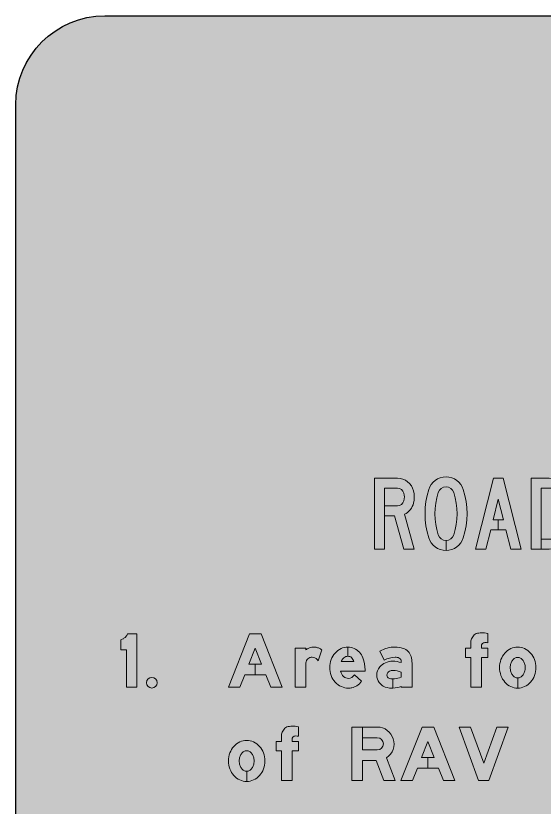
# Model space of a CAD drawing. Header units: millimetres. Extents: x 4906 to 5011, y 3241 to 3334.
# Drawn here: x 4905.85 to 4935.54, y 3289.85 to 3334.35 of the extents above; entities that cross this region are included whole.
import ezdxf

# ---------------------------------------------------------------- set-up
doc = ezdxf.new("R2010")
doc.units = ezdxf.units.MM
doc.layers.add('DIM', color=1, linetype='Continuous')
doc.layers.add('L18', color=4, linetype='Continuous')
doc.layers.add('GSCOLORFILL', color=7, linetype='Continuous', lineweight=0)

# ---------------------------------------------------------------- blocks, each defined once
blk = doc.blocks.new('*U322')
at = {"layer": 'GSCOLORFILL', "true_color": 0xf5f5f5, "transparency": 33554687}
blk.add_hatch(color=7, dxfattribs=at).paths.add_polyline_path([(-950.00000000001, -874.9999999999995), (950.0000000000091, -874.9999999999995, 0.414213562373095), (1050.000000000009, -774.9999999999995), (1050.000000000009, 775, 0.414213562373095), (950.0000000000091, 875), (-950.00000000001, 875, 0.414213562373095), (-1050.00000000001, 775), (-1050.00000000001, -775, 0.414213562373095)])
at = {"layer": 'GSCOLORFILL', "color": 7, "linetype": 'Continuous', "true_color": 0xf5f5f5, "transparency": 33554687}
for points in [[(-950.00000000001, -874.9999999999995), (950.0000000000091, -874.9999999999995, 0.414213562373095), (1050.000000000009, -774.9999999999995), (1050.000000000009, 775, 0.414213562373095), (950.0000000000091, 875), (-950.00000000001, 875, 0.414213562373095), (-1050.00000000001, 775), (-1050.00000000001, -775, 0.414213562373095), (-950.0000000000105, -875)], [(-950.00000000001, -874.9999999999995), (950.0000000000091, -874.9999999999995, 0.414213562373095), (1050.000000000009, -774.9999999999995), (1050.000000000009, 775, 0.414213562373095), (950.0000000000091, 875), (-950.00000000001, 875, 0.414213562373095), (-1050.00000000001, 775), (-1050.00000000001, -774.9999999999995, 0.414213562373095), (-950.0000000000105, -874.9999999999995)]]:
    blk.add_lwpolyline(points, format="xyb", close=True, dxfattribs=at).dxf.unprotected_set("ltscale", 0)
blk = doc.blocks.new('*U297')
at = {"layer": 'GSCOLORFILL', "linetype": 'Continuous'}
blk.add_hatch(color=0, dxfattribs=at).paths.add_polyline_path([(64.26932219902316, 172, -0.3448814639906139), (82.71400707028076, 157.5600000000001, -0.1217796334961338), (82.71400707028087, 136.4400000000002, -0.344881463990617), (64.26932219902321, 122), (28.00999999999999, 122), (28.00999999999999, 94.00000000000001), (56.12346429523939, 94.00000000000004), (82.88719244480211, 0), (112, 0), (84, 98.34205404014348, 0.2276138286676566), (109.8956479331868, 129.72, 0.1217796334961337), (109.8956479331869, 164.2799999999998, 0.3448814639906159), (64.26932219902322, 200), (0, 200), (0, 0), (28, 0), (28, 172)])
at = {"layer": 'GSCOLORFILL', "color": 0}
blk.add_lwpolyline([(64.26932219902318, 122, 0.3448814639906154), (82.71400707028084, 136.44, 0.1217796334961341), (82.71400707028079, 157.56, 0.3448814639906151), (64.26932219902318, 172), (28, 172), (28, 0), (0, 0), (0, 200), (64.26932219902318, 200, -0.3448814639906151), (109.8956479331868, 164.28, -0.1217796334961341), (109.8956479331868, 129.7200000000001, -0.2276138286676568), (84, 98.3420540401435), (112, 0), (82.88719244480211, 0), (56.12346429523939, 94.00000000000003), (28.00999999999999, 94.00000000000003), (28.00999999999999, 122)], format="xyb", close=True, dxfattribs=at)
blk = doc.blocks.new('*U298')
at = {"layer": 'GSCOLORFILL', "linetype": 'Continuous'}
blk.add_hatch(color=0, dxfattribs=at).paths.add_polyline_path([(80.95612091126682, 40.64954348018809, -0.3280427996261505), (59.00999999999999, 24.50000217391326), (59.00999999999999, -3.499999019607742, 0.3281088988311429), (107.6853115858524, 32.30985728215592, 0.1523809523809524), (107.6853115858523, 167.6901427178443, 0.7355371900826445), (10.31468841414767, 167.6901427178442, 0.1523809523809523), (10.3146884141477, 32.30985728215595, 0.3281631965406048), (59, -3.499999999999915), (59, 24.50000000000011, -0.3281631965406051), (37.04387908873329, 40.64954348018806, -0.1523809523809523), (37.04387908873332, 159.3504565198122, -0.7355371900826468), (80.95612091126682, 159.3504565198122, -0.1523809523809523)])
at = {"layer": 'GSCOLORFILL', "color": 0}
blk.add_lwpolyline([(59, 24.50000000000011, -0.3281631965406057), (37.04387908873326, 40.64954348018809, -0.1523809523809521), (37.04387908873332, 159.3504565198121, -0.7355371900826451), (80.9561209112668, 159.3504565198121, -0.1523809523809523), (80.9561209112668, 40.64954348018802, -0.3280427996261496), (59.00999999999999, 24.50000217391326), (59.00999999999999, -3.499999019607742, 0.3281088988311427), (107.6853115858523, 32.30985728215595, 0.1523809523809523), (107.6853115858523, 167.6901427178442, 0.7355371900826451), (10.31468841414767, 167.6901427178442, 0.1523809523809521), (10.31468841414767, 32.30985728215602, 0.3281631965406052), (59, -3.499999999999908)], format="xyb", close=True, dxfattribs=at)
blk = doc.blocks.new('*U299')
at = {"layer": 'GSCOLORFILL', "linetype": 'Continuous'}
blk.add_hatch(color=0, dxfattribs=at).paths.add_polyline_path([(78, 200), (49.99999999999999, 200), (-1.4210854715202e-14, 0), (28.86173937932359, 0), (42.61173937932363, 54.99999999999999), (64, 54.99999999999999), (64, 83), (49.61173937932364, 83), (64, 140.5530424827055), (78.38826062067636, 83), (64.00999999999999, 83), (64.00999999999999, 55), (85.38826062067636, 55), (99.13826062067636, -1.4210854715202e-14), (128, -1.4210854715202e-14)])
at = {"layer": 'GSCOLORFILL', "color": 0}
blk.add_lwpolyline([(64, 83), (49.61173937932364, 83), (64, 140.5530424827055), (78.38826062067636, 83), (64.00999999999999, 83), (64.00999999999999, 55), (85.38826062067636, 55), (99.13826062067636, 0), (128, 0), (78, 200), (50, 200), (0, 0), (28.86173937932358, 0), (42.61173937932364, 55), (64, 55)], close=True, dxfattribs=at)
blk = doc.blocks.new('*U300')
at = {"layer": 'GSCOLORFILL', "linetype": 'Continuous'}
blk.add_hatch(color=0, dxfattribs=at).paths.add_polyline_path([(78.21476728595059, 150.3505154639175, -0.1148991755247307), (78.21476728595066, 49.64948453608244, -0.3486821690625639), (50.94443627691192, 28), (28.00999999999999, 28.00000000000003), (28.01, 0), (50.9444362769119, 0, 0.3486821690625636), (105.4850982949895, 43.29896907216494, 0.1148991755247306), (105.4850982949895, 156.701030927835, 0.3486821690625638), (50.94443627691184, 200), (0, 200), (0, 0), (27.99999999999999, 0), (28.00000000000001, 172), (50.94443627691184, 172, -0.3486821690625631)])
at = {"layer": 'GSCOLORFILL', "color": 0}
blk.add_lwpolyline([(28.00999999999999, 28), (28.00999999999999, 0), (50.94443627691186, 0, 0.3486821690625636), (105.4850982949895, 43.29896907216487, 0.1148991755247307), (105.4850982949895, 156.7010309278351, 0.3486821690625634), (50.94443627691186, 200), (0, 200), (0, 0), (28, 0), (28, 172), (50.94443627691186, 172, -0.3486821690625634), (78.21476728595064, 150.3505154639175, -0.1148991755247307), (78.21476728595064, 49.64948453608236, -0.3486821690625636), (50.94443627691186, 28)], format="xyb", close=True, dxfattribs=at)
blk = doc.blocks.new('*U296')
at = {"layer": 'DIM', "color": 28, "true_color": 0x0a0a0a, "xscale": 0.4, "yscale": 0.4, "zscale": 0.4}
for name, p in [('*U298', (56.80000000000018, 0)), ('*U297', (0, 0)), ('*U299', (113.5999999999995, 0)), ('*U300', (175.9999999999991, 0))]:
    blk.add_blockref(name, p, dxfattribs=at)
blk = doc.blocks.new('*U295')
at = {"layer": 'DIM'}
blk.add_blockref('*U296', (0, 0), dxfattribs=at)
blk = doc.blocks.new('*U3')
at = {"layer": 'GSCOLORFILL', "linetype": 'Continuous'}
h = blk.add_hatch(color=0, dxfattribs=at)
edge = h.paths.add_edge_path()
edge.add_arc((-8.19903851113338, 212.5234570744239), 35.75004401341256, 299.6709396850626, 316.08345824291126, ccw=False)
edge.add_arc((-8.19903851113321, 212.5234570744241), 35.75004401341266, 283.25842112721386, 299.6709396850622, ccw=False)
edge.add_line((0, 177.7263104320068), (0, 139.6040340560183))
edge.add_line((0, 139.6040340560183), (20.57142857142856, 139.6040340560183))
edge.add_line((20.57142857142856, 139.6040340560183), (20.57142857142855, 0))
edge.add_line((20.57142857142856, 0), (60, 1.550148898132875e-14))
edge.add_line((60, 1.550148898132875e-14), (60, 200))
edge.add_line((60, 200), (25.28571428571423, 200))
edge.add_arc((-8.199038511132528, 212.5234570744232), 35.75004401341143, 327.78871098723846, 339.4939637315657, ccw=False)
edge.add_arc((-8.199038511132812, 212.5234570744234), 35.75004401341184, 316.0834582429112, 327.78871098723846, ccw=False)
at = {"layer": 'GSCOLORFILL', "color": 0, "linetype": 'Continuous'}
blk.add_lwpolyline([(17.55353754404979, 187.7268751833055, -0.07173579467992147), (9.497878077672624, 181.4608623629421, -0.0717357946799199), (0, 177.7263104320068), (0, 139.6040340560183), (20.57142857142856, 139.6040340560183), (20.57142857142856, 0), (60, 1.550148898132875e-14), (60, 200), (25.28571428571422, 200, -0.0511182556596199), (22.0486503356604, 193.4671466658353, -0.0511182556596199)], format="xyb", close=True, dxfattribs=at)
blk = doc.blocks.new('*U4')
at = {"layer": 'GSCOLORFILL', "linetype": 'Continuous'}
blk.add_hatch(color=0, dxfattribs=at).paths.add_polyline_path([(40, 16.5, 1), (0, 16.5, 1)])
at = {"layer": 'GSCOLORFILL', "color": 0}
blk.add_circle((20, 16.5), 20, dxfattribs=at)
blk = doc.blocks.new('*U2')
at = {"color": 28, "true_color": 0x0a0a0a, "xscale": 0.3, "yscale": 0.3, "zscale": 0.3}
for name, p in [('*U3', (0, 0)), ('*U4', (28.8, 0))]:
    blk.add_blockref(name, p, dxfattribs=at)
blk = doc.blocks.new('*U6')
at = {"layer": 'GSCOLORFILL', "linetype": 'Continuous'}
blk.add_hatch(color=0, dxfattribs=at).paths.add_polyline_path([(124.7814786625384, 86), (101.0099999999999, 85.99999999999999), (101.01, 46), (140.6772084284669, 46), (158.9572976592846, -1.4210854715202e-14), (202, 0), (122.5213511703577, 200), (79.47864882964234, 200.0000000000001), (-2.842170943040401e-14, -1.4210854715202e-14), (43.04270234071534, 1.4210854715202e-14), (61.32279157153306, 46), (101.0000000000001, 46), (101, 86), (77.21852133746154, 86), (101, 145.8436913881428)])
at = {"layer": 'GSCOLORFILL', "color": 0}
blk.add_lwpolyline([(101, 86), (101.0000000000001, 46), (61.32279157153306, 46), (43.04270234071532, 0), (0, 0), (79.47864882964234, 200.0000000000001), (122.5213511703577, 200), (202, 0), (158.9572976592846, 0), (140.6772084284669, 46), (101.01, 46), (101.0099999999999, 85.99999999999999), (124.7814786625384, 86), (101, 145.8436913881428), (77.21852133746154, 86)], close=True, dxfattribs=at)
blk = doc.blocks.new('*U7')
at = {"layer": 'GSCOLORFILL', "linetype": 'Continuous'}
h = blk.add_hatch(color=0, dxfattribs=at)
edge = h.paths.add_edge_path()
edge.add_arc((62.34939213927608, 79.6854098176108), 32.00000000000017, 79.18246767352575, 93.8556250591469)
edge.add_arc((61.63370283579749, 90.30471540881575), 21.35660475137249, 93.85562505914676, 106.8366272197322)
edge.add_arc((61.24077079005933, 91.6031686651475), 19.99999999999997, 106.8366272197323, 158.1191728451246)
edge.add_arc((71.65289149145738, 87.4215696900377), 31.2204290242896, 158.1191728451244, 173.0836916735146)
edge.add_arc((124.7709534774721, 80.62591342850244), 84.77100697890104, 172.847292452201, 179.93562804887)
edge.add_line((40, 80.72115384615384), (40, 0))
edge.add_line((40, 0), (0, 0))
edge.add_line((0, 0), (0, 146))
edge.add_line((0, 146), (40, 146))
edge.add_line((40, 146), (40, 139.4741517586929))
edge.add_arc((80.20100428125309, 86.17638380713848), 66.75906540567411, 115.41999205079091, 127.02622125869931, ccw=False)
edge.add_arc((64.42216422748476, 119.3766412768664), 29.99999999999999, 103.83237165386458, 115.4199920507906, ccw=False)
edge.add_arc((69.56115049428412, 98.50534936501198), 51.49465063498803, 79.69148826116168, 103.83237165386458, ccw=False)
edge.add_arc((70.72335768463735, 104.8951663668707), 44.99999999999991, 64.9550848169091, 79.69148826116168, ccw=False)
edge.add_arc((66.12650663724236, 95.0573295974977), 55.8588246073303, 52.669442036432486, 64.95508481690922, ccw=False)
edge.add_line((100, 139.4734835723265), (86.44384074260017, 98.8029509025588))
edge.add_arc((63.19046988328277, 84.08717555524916), 27.51859917207702, 32.32746235299488, 79.18246767352575)
at = {"layer": 'GSCOLORFILL', "color": 0}
blk.add_lwpolyline([(68.35521238202534, 111.1167655505695, 0.06411134923532956), (60.19762973862049, 111.6129828317178, 0.05670095452127784), (55.44789640508208, 110.7458593422669, 0.2275732212208249), (42.68155049846757, 99.0567142756719, 0.06538798349459168), (40.6596501983656, 91.1811152222656, 0.03093856440725937), (40, 80.72115384615384), (40, 0), (0, 0), (0, 146), (40, 146), (40, 139.4741517586929, -0.05068506447739766), (51.54465506371872, 146.4722084002377, -0.05060365996564109), (57.24970115181003, 148.5066219398892, -0.1057257860161052), (78.77603464991518, 149.1687972739115, -0.06438845141651094), (89.77314480369034, 145.6640958440934, -0.05365763651898708), (100, 139.4734835723265), (86.44384074260017, 98.8029509025588, 0.2073403558268148)], format="xyb", close=True, dxfattribs=at)
blk = doc.blocks.new('*U8')
at = {"layer": 'GSCOLORFILL', "linetype": 'Continuous'}
h = blk.add_hatch(color=0, dxfattribs=at)
edge = h.paths.add_edge_path()
edge.add_arc((69.51094197863642, 58.93000642673971), 62.9300064267397, 245.3524198280531, 269.9999999999999, ccw=False)
edge.add_arc((72.63933568098416, 65.74804630435064), 70.43150727187609, 222.073813879283, 245.3524198280533, ccw=False)
edge.add_arc((77.51231266798086, 70.14707514339402), 76.99636518675396, 200.5021246928769, 222.0738138792829, ccw=False)
edge.add_arc((85.14194428798147, 73.00000000000018), 85.14194428798149, 180.0000037301732, 200.5021246928769, ccw=False)
edge.add_arc((87.76867725509986, 72.99998880735697), 87.76867725509987, 160.0694722126277, 179.9999963119301, ccw=False)
edge.add_arc((77.81888288118054, 76.60776129168887), 77.18499026133541, 138.8014776948188, 160.0694722126275, ccw=False)
edge.add_arc((71.47230434682477, 82.1634816811312), 68.75023548491123, 115.32243421330139, 138.8014776948188, ccw=False)
edge.add_arc((67.40488682021514, 90.7594570579587), 59.24052055675507, 90.00000000000011, 115.3224342133012, ccw=False)
edge.add_line((67.4048868202151, 149.9999776147138), (67.40488682021504, 115.5))
edge.add_arc((67.40488682021505, 92.3147617089057), 23.18523829109428, 90.00000000000004, 129.2085956193348)
edge.add_arc((73.06702104089976, 86.30983722453084), 31.42300914462551, 130.2868481129732, 163.077719365007)
edge.add_line((43.00461354202127, 95.45626598523268), (90.38549341939148, 95.45626598523268))
edge.add_arc((52.74761479171672, 83.17935105482259), 39.58955099265591, 18.06555415785629, 43.33061273274367)
edge.add_arc((70.63420727500568, 100.0528755045983), 14.99999999999996, 43.3306127327434, 74.23414554342109)
edge.add_arc((67.40488682021513, 88.6146850335641), 26.88531496643589, 74.23414554342149, 89.97868881919163)
edge.add_line((67.41488682021509, 115.4999981402486), (67.41488682021509, 149.9999767706969))
edge.add_arc((67.40488682021511, 90.75945705795863), 59.24052055675513, 66.24132462757171, 89.99032827881211, ccw=False)
edge.add_arc((65.90311263088859, 88.40713072376718), 61.99999999999999, 19.990107920803098, 65.8469214734098, ccw=False)
edge.add_arc((2.000000000000043, 65.16079346208295), 130, 0, 19.990107920803098, ccw=False)
edge.add_line((132, 65.16079346208295), (132, 59.45626598523268))
edge.add_line((132, 59.45626598523268), (40.72380685113512, 59.45626598523268))
edge.add_arc((79.1502063285293, 67.93769328603152), 39.35127425960962, 192.446693405701, 226.289291064396)
edge.add_arc((69.85773911993658, 58.38709549362954), 26.02674593399157, 226.5475580031422, 269.2365315043568)
edge.add_arc((67.56222244513611, 60.99956596297852), 28.70313368140413, 273.8929323668316, 328.2837947233499)
edge.add_line((91.97890056262634, 45.90997641125676), (119.3616618950978, 21.66751851973623))
edge.add_arc((60.72839463861946, 67.6041252104245), 74.48511168968331, 302.59103158947534, 321.9228496470552, ccw=False)
edge.add_arc((71.2238339754233, 51.18720312719249), 54.99999999999982, 282.4742802128862, 302.59103158947516, ccw=False)
edge.add_arc((69.51094197863644, 58.93000642673961), 62.9300064267396, 269.9999999999999, 282.47428021288624, ccw=False)
at = {"layer": 'GSCOLORFILL', "color": 0}
blk.add_lwpolyline([(69.51094197863631, -3.999999999999993, -0.1079619072312502), (43.2668823086612, 1.733546388479652, -0.1019228298705658), (20.35928353887792, 18.55277784863587, -0.09440319960942407), (5.392958702656699, 43.17970531249913, -0.08969677617579692), (1.70530256582424e-13, 72.99999445693578, -0.08718320545468168), (5.256761353426839, 102.9186191460794, -0.09306643867387995), (19.74243426452929, 127.4472030443272, -0.1028065678962481), (42.06701566231183, 144.3078609652724, -0.1109417910759313), (67.4048868202151, 149.9999776147138), (67.40488682021504, 115.5, 0.1727686174700961), (52.74844151225409, 110.2798357568904, 0.1440615427713923), (43.00461354202127, 95.45626598523268), (90.38549341939148, 95.45626598523268, 0.1106883683500328), (81.54530066298446, 110.3459819880077, 0.1356653380362669), (74.70980871751306, 114.4885768343512, 0.06880680822069957), (67.41488682021509, 115.4999981402486), (67.41488682021509, 149.9999767706969, -0.1039970857664943), (91.27202029761679, 144.9793723604305, -0.2028017523414576), (124.1677153237576, 109.6023205800086, -0.0874451709761443), (132, 65.16079346208295), (132, 59.45626598523268), (40.72380685113512, 59.45626598523268, 0.1487489359934952), (51.95778614312979, 39.49309678132271, 0.1884502669332367), (69.51094197863688, 32.36266013653999, 0.241883257341195), (91.97890056262634, 45.90997641125676), (119.3616618950978, 21.66751851973623, -0.08455159468045045), (100.8489740678881, 4.847683551545018, -0.08800200969828328), (83.10390755337193, -2.514415580091438, -0.05448312901681575)], format="xyb", close=True, dxfattribs=at)
blk = doc.blocks.new('*U9')
at = {"layer": 'GSCOLORFILL', "linetype": 'Continuous'}
blk.add_hatch(color=0, dxfattribs=at).paths.add_polyline_path([(91.99999999999989, 95.44033577145203), (91.99999999999989, 91.75569963669679, 0.08100507043754805), (59.91953844420409, 96.98738914505502, 0.1014742160753828), (32.92684469106193, 91.45226904517564, 0.1197283995981818), (11.16861765178227, 75.33308504889472, 0.1754854121989099), (0, 44.49098118164371, 0.162185951185596), (9.198205530711505, 16.87991725761773, 0.09962377950152626), (24.24940108183667, 3.435786395090417, 0.1178281433564822), (55.36485303884586, -4.000000000000028, 0.01259221290035344), (60.50437854736413, -3.870543474057882), (60.50437854736418, 30.44590424709844, -0.09643868278043381), (45.49812347970108, 33.36744272502021, -0.3055685730968929), (38, 44.49098118164358, -0.01000308247268235), (38.01449229959674, 45.21530038588774, -0.2881603305628229), (48.24719211376062, 60.13617985242543, -0.1118126494378583), (60.80315011960487, 62.49690242181767, -0.08137338335513948), (92, 56.34782538492402), (92, 36.91597781560395, -0.0720389147267735), (66.20162791964776, 30.85371626019864, -0.03568194688239786), (60.51437854736417, 30.44590549709844), (60.51437854736406, -3.870038894188326, 0.07931235260569526), (92, 2.799999999999983), (92, 0), (132, 0), (132, 90.24413145539907, 0.07131460927379192), (128.4502155484503, 115.0057552505379, 0.247093300969659), (99.29227802593027, 145.1204166717226, 0.07943033779107565), (68.76995305164318, 150.0000000000001, 0.130157360885894), (12.03366872579696, 134.9761925316005), (28.09152440947727, 100.3138559626782, -0.1407932063417405), (68.76995305164307, 112.0000000000001, -0.127608200101516), (83.66512167935822, 108.8781984363012, -0.2849461240288968)])
at = {"layer": 'GSCOLORFILL', "color": 0}
blk.add_lwpolyline([(55.3648530388453, -4.000000000000014, 0.01259221290035482), (60.50437854736413, -3.870543474057854), (60.50437854736418, 30.44590424709844, -0.09643868278043409), (45.49812347970104, 33.36744272502022, -0.3055685730968945), (38, 44.49098118164369, -0.0100030824726959), (38.01449229959678, 45.21530038588883, -0.2881603305628071), (48.24719211376072, 60.13617985242547, -0.1084920170889828), (60.42376644223515, 62.50839828890307, -0.08234480440022278), (92, 56.34782538492404), (92, 36.91597781560394, -0.0720389147267738), (66.20162791964765, 30.8537162601986, -0.03568194688239714), (60.51437854736417, 30.44590549709845), (60.51437854736406, -3.870038894188326, 0.07931235260569527), (92, 2.799999999999986), (92, 0), (132, 0), (132, 90.24413145539917, 0.0713146092737911), (128.4502155484504, 115.0057552505377, 0.2470933009696595), (99.29227802593039, 145.1204166717225, 0.07943033779107607), (68.76995305164314, 150.0000000000001, 0.1301573608858939), (12.03366872579696, 134.9761925316005), (28.09152440947727, 100.3138559626782, -0.1407932063417409), (68.7699530516432, 112.0000000000001, -0.1276082001015154), (83.66512167935826, 108.8781984363012, -0.2849461240288967), (91.99999999999989, 95.44033577145198), (91.99999999999989, 91.7556996366968, 0.0810050704375488), (59.91953844420379, 96.98738914505503, 0.1014742160753588), (32.92684469106766, 91.45226904517807, 0.1197283995982114), (11.16861765178197, 75.33308504889436, 0.1754854121989074), (0, 44.49098118164371, 0.1621859511855917), (9.19820553071105, 16.87991725761833, 0.0996237795015298), (24.24940108183662, 3.435786395090425, 0.1178281433564803)], format="xyb", close=True, dxfattribs=at)
blk = doc.blocks.new('*U11')
at = {"layer": 'GSCOLORFILL', "linetype": 'Continuous'}
h = blk.add_hatch(color=0, dxfattribs=at)
edge = h.paths.add_edge_path()
edge.add_line((60, 111.5), (84, 111.5))
edge.add_line((84, 111.5), (84, 146))
edge.add_line((84, 146), (60, 146))
edge.add_line((60, 146), (60, 155.4953932778453))
edge.add_arc((71.8557819630137, 154.522330311624), 11.89564699756816, 110.9918747245624, 175.3079673206854, ccw=False)
edge.add_arc((73.82579692799536, 149.8718694707063), 16.94407824141816, 91.77954296678308, 111.57791656114779, ccw=False)
edge.add_arc((74.66791850223456, 133.6856315989408), 33.15039491694835, 73.64980830519528, 92.36558742977661, ccw=False)
edge.add_line((84, 165.4953932778453), (84, 201.4953932778453))
edge.add_arc((57.63449560730968, 29.92741616692857), 173.5819996192376, 81.26348435403249, 89.27171550569952)
edge.add_arc((59.11599781880751, 146.4742507542255), 57.02574924577446, 89.27171550569938, 109.0428111904904)
edge.add_arc((47.03543809248615, 181.4737676638879), 20.00000000000009, 109.0428111904904, 135.2695409355858)
edge.add_arc((64.29617777268697, 164.3746707938792), 44.29634227775045, 135.2695409355859, 179.8438494685918)
edge.add_line((20, 164.4953932778453), (20, 146))
edge.add_line((20, 146), (0, 146))
edge.add_line((0, 146), (0, 111.5))
edge.add_line((0, 111.5), (20, 111.5))
edge.add_line((20, 111.5), (20, 0))
edge.add_line((20, 0), (60, 0))
edge.add_line((60, 0), (60, 111.5))
at = {"layer": 'GSCOLORFILL', "color": 0}
blk.add_lwpolyline([(60, 111.5), (84, 111.5), (84, 146), (60, 146), (60, 155.4953932778453, -0.2882385943889496), (67.59433829111822, 165.6284779480465, -0.0866022364392812), (73.29961737465135, 166.8077757803474, -0.08184501009723456), (84, 165.4953932778453), (84, 201.4953932778453, 0.03495672850844143), (59.84083044982697, 203.4953932778453, 0.08648232267971989), (40.50994706399592, 200.3792686315189, 0.1149378590988986), (32.8269292701458, 195.549217107706, 0.1969821575881255), (20, 164.4953932778453), (20, 146), (0, 146), (0, 111.5), (20, 111.5), (20, 0), (60, 0)], format="xyb", close=True, dxfattribs=at)
blk = doc.blocks.new('*U12')
at = {"layer": 'GSCOLORFILL', "linetype": 'Continuous'}
h = blk.add_hatch(color=0, dxfattribs=at)
edge = h.paths.add_edge_path()
edge.add_arc((67.99999999999999, 89.72883664457302), 60.27116335542698, 64.87173449942168, 90, ccw=False)
edge.add_arc((64.2009016893978, 81.62903460165589), 69.21766776262787, 41.448266645179615, 64.87173449942162, ccw=False)
edge.add_arc((58.27593586708555, 76.39659725208122), 77.12232592176368, 20.09246863402842, 41.44826664517967, ccw=False)
edge.add_arc((48.99051588626324, 72.99999999999991), 87.00948411373676, 1.1368683772161603e-13, 20.09246863402808, ccw=False)
edge.add_arc((48.99051588626409, 73.00000000000011), 87.00948411373591, 339.90753136597175, 359.9999999999999, ccw=False)
edge.add_arc((58.27593586708593, 69.60340274791824), 77.12232592176306, 318.5517333548204, 339.90753136597186, ccw=False)
edge.add_arc((64.20090168939792, 64.370965398344), 69.21766776262774, 295.1282655005783, 318.55173335482044, ccw=False)
edge.add_arc((68.00000000000003, 56.27116335542705), 60.27116335542705, 270.00950633380637, 295.1282655005783, ccw=False)
edge.add_line((68.00999999999993, -3.999999170415876), (68.00999999999993, 34.50000242127832))
edge.add_arc((68, 55.15025015935103), 20.65025015935102, 270.0277458051646, 299.6634012086504)
edge.add_arc((63.11394116214115, 63.72915162328681), 30.52299655004384, 299.6634012086504, 323.9726266148963)
edge.add_arc((55.40525305477216, 69.33547024682802), 40.05476872762745, 323.9726266148962, 343.2352704047485)
edge.add_arc((43.24068658875845, 72.9999999999999), 52.75931341124155, 343.235270404749, 360.0000000000001)
edge.add_arc((43.2406865887586, 73.00000000000003), 52.7593134112414, 359.9999999999999, 376.764729595251)
edge.add_arc((55.40525305477208, 76.66452975317203), 40.05476872762748, 16.7647295952512, 36.02737338510367)
edge.add_arc((63.11394116214135, 82.27084837671342), 30.52299655004354, 36.02737338510353, 60.33659879134957)
edge.add_arc((67.99999999999999, 90.84974984064904), 20.65025015935096, 60.33659879134934, 89.99999999999997)
edge.add_arc((68.00000000000001, 90.84974984064873), 20.65025015935127, 90.00000000000004, 119.6634012086502)
edge.add_arc((72.886058837859, 82.27084837671316), 30.52299655004397, 119.6634012086507, 143.9726266148965)
edge.add_arc((80.59474694522761, 76.66452975317218), 40.05476872762715, 143.9726266148963, 163.2352704047487)
edge.add_arc((92.75931341124138, 73), 52.75931341124138, 163.2352704047489, 180)
edge.add_arc((92.75931341124134, 72.99999999999999), 52.75931341124134, 180, 196.7647295952511)
edge.add_arc((80.59474694522788, 69.3354702468279), 40.05476872762743, 196.7647295952512, 216.0273733851036)
edge.add_arc((72.88605883785885, 63.72915162328677), 30.52299655004382, 216.0273733851036, 240.3365987913494)
edge.add_arc((68, 55.15025015935109), 20.65025015935109, 240.3365987913496, 270)
edge.add_line((68, 34.5), (67.99999999999994, -3.999999999999986))
edge.add_arc((67.99999999999994, 56.27116335542706), 60.27116335542704, 244.87173449942162, 270, ccw=False)
edge.add_arc((71.79909831060229, 64.37096539834434), 69.21766776262814, 221.4482666451796, 244.87173449942162, ccw=False)
edge.add_arc((77.724064132914, 69.60340274791828), 77.12232592176305, 200.0924686340281, 221.4482666451796, ccw=False)
edge.add_arc((87.00948411373618, 73.00000000000006), 87.00948411373618, 180, 200.0924686340281, ccw=False)
edge.add_arc((87.0094841137362, 73), 87.0094841137362, 159.9075313659718, 180, ccw=False)
edge.add_arc((77.72406413291392, 76.39659725208179), 77.12232592176298, 138.5517333548204, 159.9075313659718, ccw=False)
edge.add_arc((71.79909831060222, 81.62903460165569), 69.21766776262808, 115.12826550057841, 138.5517333548203, ccw=False)
edge.add_arc((68, 89.7288366445728), 60.27116335542721, 90, 115.12826550057821, ccw=False)
at = {"layer": 'GSCOLORFILL', "color": 0}
blk.add_lwpolyline([(68, 150, -0.1100842229774427), (93.59391517175465, 144.2959021548017, -0.1025615166109279), (116.0832611206852, 127.4472221513641, -0.09345288578283342), (130.7045520758158, 102.8909119190282, -0.08789523670016074), (136, 72.99999999999997, -0.08789523670016139), (130.7045520758157, 43.10908808097187, -0.09345288578283431), (116.0832611206852, 18.5527778486358, -0.1025615166109281), (93.59391517175465, 1.704097845198248, -0.1100422412956773), (68.00999999999993, -3.999999170415876), (68.00999999999993, 34.50000242127832, 0.1300355272368671), (78.21988546066683, 37.20626027932079, 0.1064685849763634), (87.79898987322332, 45.77638892431793, 0.08424761497446397), (93.7575835476913, 57.78197538225881, 0.07328068524213363), (96, 72.99999999999997, 0.07328068524213363), (93.7575835476913, 88.2180246177411, 0.08424761497446447), (87.79898987322332, 100.2236110756821, 0.1064685849763639), (78.21988546066689, 108.7937397206792, 0.1301586401875905), (68, 111.5, 0.1301586401875884), (57.78011453933311, 108.7937397206792, 0.1064685849763627), (48.20101012677668, 100.2236110756821, 0.08424761497446463), (42.24241645230873, 88.21802461774116, 0.07328068524213407), (40, 72.99999999999996, 0.07328068524213374), (42.24241645230873, 57.78197538225884, 0.08424761497446419), (48.20101012677668, 45.77638892431791, 0.106468584976363), (57.78011453933311, 37.2062602793208, 0.1301586401875896), (68, 34.5), (67.99999999999994, -3.999999999999986, -0.1100842229774427), (42.40608482824527, 1.704097845198291, -0.1025615166109274), (19.91673887931478, 18.55277784863585, -0.09345288578283431), (5.295447924184202, 43.10908808097192, -0.08789523670016117), (0, 73.00000000000004, -0.08789523670016128), (5.295447924184231, 102.8909119190282, -0.09345288578283407), (19.91673887931478, 127.4472221513642, -0.1025615166109277), (42.40608482824535, 144.2959021548018, -0.1100842229774423)], format="xyb", close=True, dxfattribs=at)
blk = doc.blocks.new('*U5')
at = {"color": 28, "true_color": 0x0a0a0a}
for name, p, xscale, yscale, zscale in [('*U6', (0, 0), 0.3, 0.3, 0.3), ('*U11', (266.4, 1.469576158976824e-15), 0.3, 0.3, 0.3), ('*U7', (74.99999999999999, 0), 0.3000000000000001, 0.3000000000000001, 0.3000000000000001), ('*U8', (114, 0), 0.3000000000000001, 0.3000000000000001, 0.3000000000000001), ('*U9', (166.8, 0), 0.3, 0.3, 0.3), ('*U12', (304.8000000000001, 1.469576158976824e-15), 0.2999999999999998, 0.2999999999999998, 0.2999999999999998)]:
    blk.add_blockref(name, p, dxfattribs=dict(at, xscale=xscale, yscale=yscale, zscale=zscale))
blk = doc.blocks.new('*U1')
for name, p in [('*U2', (0, 0)), ('*U5', (120.8, 0))]:
    blk.add_blockref(name, p)
blk = doc.blocks.new('*U39')
at = {"layer": 'GSCOLORFILL', "linetype": 'Continuous'}
h = blk.add_hatch(color=0, dxfattribs=at)
edge = h.paths.add_edge_path()
edge.add_arc((67.99999999999999, 89.72883664457302), 60.27116335542698, 64.87173449942168, 90, ccw=False)
edge.add_arc((64.2009016893978, 81.62903460165589), 69.21766776262787, 41.448266645179615, 64.87173449942162, ccw=False)
edge.add_arc((58.27593586708555, 76.39659725208122), 77.12232592176368, 20.09246863402842, 41.44826664517967, ccw=False)
edge.add_arc((48.99051588626324, 72.99999999999991), 87.00948411373676, 1.1368683772161603e-13, 20.09246863402808, ccw=False)
edge.add_arc((48.99051588626409, 73.00000000000011), 87.00948411373591, 339.90753136597175, 359.9999999999999, ccw=False)
edge.add_arc((58.27593586708593, 69.60340274791824), 77.12232592176306, 318.5517333548204, 339.90753136597186, ccw=False)
edge.add_arc((64.20090168939792, 64.370965398344), 69.21766776262774, 295.1282655005783, 318.55173335482044, ccw=False)
edge.add_arc((68.00000000000003, 56.27116335542705), 60.27116335542705, 270.00950633380637, 295.1282655005783, ccw=False)
edge.add_line((68.00999999999993, -3.999999170415876), (68.00999999999993, 34.50000242127832))
edge.add_arc((68, 55.15025015935103), 20.65025015935102, 270.0277458051646, 299.6634012086504)
edge.add_arc((63.11394116214115, 63.72915162328681), 30.52299655004384, 299.6634012086504, 323.9726266148963)
edge.add_arc((55.40525305477216, 69.33547024682802), 40.05476872762745, 323.9726266148962, 343.2352704047485)
edge.add_arc((43.24068658875845, 72.9999999999999), 52.75931341124155, 343.235270404749, 360.0000000000001)
edge.add_arc((43.2406865887586, 73.00000000000003), 52.7593134112414, 359.9999999999999, 376.764729595251)
edge.add_arc((55.40525305477208, 76.66452975317203), 40.05476872762748, 16.7647295952512, 36.02737338510367)
edge.add_arc((63.11394116214135, 82.27084837671342), 30.52299655004354, 36.02737338510353, 60.33659879134957)
edge.add_arc((67.99999999999999, 90.84974984064904), 20.65025015935096, 60.33659879134934, 89.99999999999997)
edge.add_arc((68.00000000000001, 90.84974984064873), 20.65025015935127, 90.00000000000004, 119.6634012086502)
edge.add_arc((72.886058837859, 82.27084837671316), 30.52299655004397, 119.6634012086507, 143.9726266148965)
edge.add_arc((80.59474694522761, 76.66452975317218), 40.05476872762715, 143.9726266148963, 163.2352704047487)
edge.add_arc((92.75931341124138, 73), 52.75931341124138, 163.2352704047489, 180)
edge.add_arc((92.75931341124134, 72.99999999999999), 52.75931341124134, 180, 196.7647295952511)
edge.add_arc((80.59474694522788, 69.3354702468279), 40.05476872762743, 196.7647295952512, 216.0273733851036)
edge.add_arc((72.88605883785885, 63.72915162328677), 30.52299655004382, 216.0273733851036, 240.3365987913494)
edge.add_arc((68, 55.15025015935109), 20.65025015935109, 240.3365987913496, 270)
edge.add_line((68, 34.5), (67.99999999999994, -3.999999999999986))
edge.add_arc((67.99999999999994, 56.27116335542706), 60.27116335542704, 244.87173449942162, 270, ccw=False)
edge.add_arc((71.79909831060229, 64.37096539834434), 69.21766776262814, 221.4482666451796, 244.87173449942162, ccw=False)
edge.add_arc((77.724064132914, 69.60340274791828), 77.12232592176305, 200.0924686340281, 221.4482666451796, ccw=False)
edge.add_arc((87.00948411373618, 73.00000000000006), 87.00948411373618, 180, 200.0924686340281, ccw=False)
edge.add_arc((87.0094841137362, 73), 87.0094841137362, 159.9075313659718, 180, ccw=False)
edge.add_arc((77.72406413291392, 76.39659725208179), 77.12232592176298, 138.5517333548204, 159.9075313659718, ccw=False)
edge.add_arc((71.79909831060222, 81.62903460165569), 69.21766776262808, 115.12826550057841, 138.5517333548203, ccw=False)
edge.add_arc((68, 89.7288366445728), 60.27116335542721, 90, 115.12826550057821, ccw=False)
at = {"layer": 'GSCOLORFILL', "color": 0}
blk.add_lwpolyline([(68, 150, -0.1100842229774427), (93.59391517175465, 144.2959021548017, -0.1025615166109279), (116.0832611206852, 127.4472221513641, -0.09345288578283342), (130.7045520758158, 102.8909119190282, -0.08789523670016074), (136, 72.99999999999997, -0.08789523670016139), (130.7045520758157, 43.10908808097187, -0.09345288578283431), (116.0832611206852, 18.5527778486358, -0.1025615166109281), (93.59391517175465, 1.704097845198248, -0.1100422412956773), (68.00999999999993, -3.999999170415876), (68.00999999999993, 34.50000242127832, 0.1300355272368671), (78.21988546066683, 37.20626027932079, 0.1064685849763634), (87.79898987322332, 45.77638892431793, 0.08424761497446397), (93.7575835476913, 57.78197538225881, 0.07328068524213363), (96, 72.99999999999997, 0.07328068524213363), (93.7575835476913, 88.2180246177411, 0.08424761497446447), (87.79898987322332, 100.2236110756821, 0.1064685849763639), (78.21988546066689, 108.7937397206792, 0.1301586401875905), (68, 111.5, 0.1301586401875884), (57.78011453933311, 108.7937397206792, 0.1064685849763627), (48.20101012677668, 100.2236110756821, 0.08424761497446463), (42.24241645230873, 88.21802461774116, 0.07328068524213407), (40, 72.99999999999996, 0.07328068524213374), (42.24241645230873, 57.78197538225884, 0.08424761497446419), (48.20101012677668, 45.77638892431791, 0.106468584976363), (57.78011453933311, 37.2062602793208, 0.1301586401875896), (68, 34.5), (67.99999999999994, -3.999999999999986, -0.1100842229774427), (42.40608482824527, 1.704097845198291, -0.1025615166109274), (19.91673887931478, 18.55277784863585, -0.09345288578283431), (5.295447924184202, 43.10908808097192, -0.08789523670016117), (0, 73.00000000000004, -0.08789523670016128), (5.295447924184231, 102.8909119190282, -0.09345288578283407), (19.91673887931478, 127.4472221513642, -0.1025615166109277), (42.40608482824535, 144.2959021548018, -0.1100842229774423)], format="xyb", close=True, dxfattribs=at)
blk = doc.blocks.new('*U40')
at = {"layer": 'GSCOLORFILL', "linetype": 'Continuous'}
h = blk.add_hatch(color=0, dxfattribs=at)
edge = h.paths.add_edge_path()
edge.add_line((60, 111.5), (84, 111.5))
edge.add_line((84, 111.5), (84, 146))
edge.add_line((84, 146), (60, 146))
edge.add_line((60, 146), (60, 155.4953932778453))
edge.add_arc((71.8557819630137, 154.522330311624), 11.89564699756816, 110.9918747245624, 175.3079673206854, ccw=False)
edge.add_arc((73.82579692799536, 149.8718694707063), 16.94407824141816, 91.77954296678308, 111.57791656114779, ccw=False)
edge.add_arc((74.66791850223456, 133.6856315989408), 33.15039491694835, 73.64980830519528, 92.36558742977661, ccw=False)
edge.add_line((84, 165.4953932778453), (84, 201.4953932778453))
edge.add_arc((57.63449560730968, 29.92741616692857), 173.5819996192376, 81.26348435403249, 89.27171550569952)
edge.add_arc((59.11599781880751, 146.4742507542255), 57.02574924577446, 89.27171550569938, 109.0428111904904)
edge.add_arc((47.03543809248615, 181.4737676638879), 20.00000000000009, 109.0428111904904, 135.2695409355858)
edge.add_arc((64.29617777268697, 164.3746707938792), 44.29634227775045, 135.2695409355859, 179.8438494685918)
edge.add_line((20, 164.4953932778453), (20, 146))
edge.add_line((20, 146), (0, 146))
edge.add_line((0, 146), (0, 111.5))
edge.add_line((0, 111.5), (20, 111.5))
edge.add_line((20, 111.5), (20, 0))
edge.add_line((20, 0), (60, 0))
edge.add_line((60, 0), (60, 111.5))
at = {"layer": 'GSCOLORFILL', "color": 0}
blk.add_lwpolyline([(60, 111.5), (84, 111.5), (84, 146), (60, 146), (60, 155.4953932778453, -0.2882385943889496), (67.59433829111822, 165.6284779480465, -0.0866022364392812), (73.29961737465135, 166.8077757803474, -0.08184501009723456), (84, 165.4953932778453), (84, 201.4953932778453, 0.03495672850844143), (59.84083044982697, 203.4953932778453, 0.08648232267971989), (40.50994706399592, 200.3792686315189, 0.1149378590988986), (32.8269292701458, 195.549217107706, 0.1969821575881255), (20, 164.4953932778453), (20, 146), (0, 146), (0, 111.5), (20, 111.5), (20, 0), (60, 0)], format="xyb", close=True, dxfattribs=at)
blk = doc.blocks.new('*U42')
at = {"layer": 'GSCOLORFILL'}
h = blk.add_hatch(color=0, dxfattribs=at)
edge = h.paths.add_edge_path()
edge.add_line((40.00000000000011, 114.7508916784858), (95.43793284457763, 114.7508916784858))
edge.add_arc((95.43793284457763, 137.3754458392428), 22.62455416075704, 270, 450)
edge.add_line((95.43793284457763, 159.9999999999999), (40.00999999999999, 159.9999999999999))
edge.add_line((40.00999999999999, 159.9999999999999), (40.00999999999999, 200))
edge.add_line((40.00999999999999, 200), (95.43793284457763, 200))
edge.add_arc((95.43793284457763, 137.3754458392429), 62.6245541607571, -56.2163828611578, 90, ccw=False)
edge.add_line((130.2608162632669, 85.32545473221217), (162, 0))
edge.add_line((162, 0), (119.3222763412489, 0))
edge.add_line((119.3222763412489, 0), (91.51659639598392, 74.7508916784858))
edge.add_line((91.51659639598392, 74.7508916784858), (40, 74.75089167848583))
edge.add_line((40, 74.75089167848583), (40, 0))
edge.add_line((40, 0), (0, 0))
edge.add_line((0, 0), (0, 200))
edge.add_line((0, 200), (40, 200))
edge.add_line((40, 200), (40.00000000000011, 114.7508916784858))
at = {"layer": 'GSCOLORFILL', "color": 0}
blk.add_lwpolyline([(40.00000000000011, 114.7508916784858), (95.43793284457763, 114.7508916784858, 0.9999999999999999), (95.43793284457763, 159.9999999999999), (40.00999999999999, 159.9999999999999), (40.00999999999999, 200), (95.43793284457763, 200, -0.7414232065419923), (130.2608162632669, 85.32545473221217), (162, 0), (119.3222763412489, 0), (91.51659639598392, 74.7508916784858), (40, 74.75089167848583), (40, 0), (0, 0), (0, 200), (40, 200)], format="xyb", close=True, dxfattribs=at)
blk = doc.blocks.new('*U43')
at = {"layer": 'GSCOLORFILL', "linetype": 'Continuous'}
blk.add_hatch(color=0, dxfattribs=at).paths.add_polyline_path([(124.7814786625384, 86), (101.0099999999999, 85.99999999999999), (101.01, 46), (140.6772084284669, 46), (158.9572976592846, -1.4210854715202e-14), (202, 0), (122.5213511703577, 200), (79.47864882964234, 200.0000000000001), (-2.842170943040401e-14, -1.4210854715202e-14), (43.04270234071534, 1.4210854715202e-14), (61.32279157153306, 46), (101.0000000000001, 46), (101, 86), (77.21852133746154, 86), (101, 145.8436913881428)])
at = {"layer": 'GSCOLORFILL', "color": 0}
blk.add_lwpolyline([(101, 86), (101.0000000000001, 46), (61.32279157153306, 46), (43.04270234071532, 0), (0, 0), (79.47864882964234, 200.0000000000001), (122.5213511703577, 200), (202, 0), (158.9572976592846, 0), (140.6772084284669, 46), (101.01, 46), (101.0099999999999, 85.99999999999999), (124.7814786625384, 86), (101, 145.8436913881428), (77.21852133746154, 86)], close=True, dxfattribs=at)
blk = doc.blocks.new('*U44')
at = {"layer": 'GSCOLORFILL', "linetype": 'Continuous'}
blk.add_hatch(color=0, dxfattribs=at).paths.add_polyline_path([(42.56626273796087, 200.0000000000002), (92, 64.158783024439), (141.4337372620391, 200.0000000000002), (184, 200.0000000000002), (111.2183533648219, 0), (72.78164663517816, 0), (0, 199.9999999999999)])
at = {"layer": 'GSCOLORFILL', "color": 0}
blk.add_lwpolyline([(42.56626273796087, 200.0000000000002), (92, 64.158783024439), (141.4337372620391, 200.0000000000002), (184, 200.0000000000002), (111.218353364822, 0), (111.2183533648219, 0), (72.78164663517816, 0), (0, 199.9999999999999)], close=True, dxfattribs=at)
blk = doc.blocks.new('*U38')
at = {"color": 28, "true_color": 0x0a0a0a}
for name, p, xscale, yscale, zscale in [('*U40', (53.4, 0), 0.3, 0.3, 0.3), ('*U42', (138.6, 8.082668874372531e-16), 0.2999999999999999, 0.2999999999999999, 0.2999999999999999), ('*U43', (193.8, 8.082668874372531e-16), 0.3, 0.3, 0.3), ('*U44', (259.1999999999999, 8.082668874372531e-16), 0.3, 0.3, 0.3), ('*U39', (0, 0), 0.3, 0.3, 0.3)]:
    blk.add_blockref(name, p, dxfattribs=dict(at, xscale=xscale, yscale=yscale, zscale=zscale))
blk = doc.blocks.new('*U37')
blk.add_blockref('*U38', (0, 0))

msp = doc.modelspace()

# ---------------------------------------------------------------- linework, layer by layer
at = {"layer": 'L18'}
msp.add_lwpolyline([(4910.850958860782, 3334.350439407064), (5005.850958860783, 3334.350439407064, -0.414213562373095), (5010.850958860783, 3329.350439407064), (5010.850958860783, 3251.850439407064, -0.414213562373095), (5005.850958860783, 3246.850439407064), (4910.850958860782, 3246.850439407064, -0.414213562373095), (4905.850958860782, 3251.850439407064), (4905.850958860782, 3329.350439407064, -0.414213562373095)], format="xyb", close=True, dxfattribs=at)

# ---------------------------------------------------------------- block references
at = {"xscale": 0.05, "yscale": 0.05, "zscale": 0.05}
for name, p in [('*U1', (4911.750958860783, 3296.600439407064)), ('*U37', (4917.800958860783, 3291.350439407064))]:
    msp.add_blockref(name, p, dxfattribs=at)
at = {"layer": 'DIM', "xscale": 0.05, "yscale": 0.05, "zscale": 0.05}
for name, p in [('*U322', (4958.350958860783, 3290.600439407064)), ('*U295', (4926.000958860782, 3304.350439407064))]:
    msp.add_blockref(name, p, dxfattribs=at)

doc.saveas('drawing.dxf')
